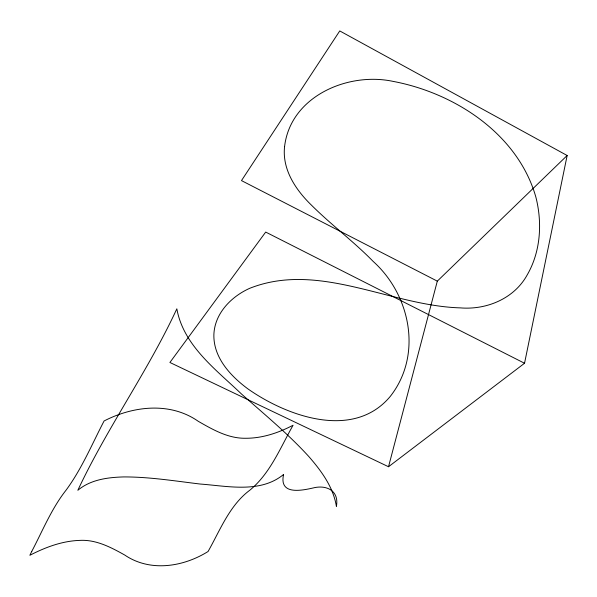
<?xml version="1.0" encoding="UTF-8"?>
<svg xmlns="http://www.w3.org/2000/svg" width="597" height="597" viewBox="0 0 597 597"><rect width="100%" height="100%" fill="white"/><g stroke="black" fill="none" stroke-linecap="round" stroke-linejoin="round"><path stroke-width="0.9" d="M524.539 363.26L265.695 232.069L169.906 362.476L388.52 466.742L524.539 363.26L567.15 155.504L339.753 30.925L241.487 180.6L437.31 281.142L567.15 155.504M388.52 466.742L437.31 281.142M284.59 146.534C281.971 169.473 295.784 189.965 311.515 205.219C331.253 224.868 353.737 241.539 373.215 261.464C410.751 295.216 422.639 355.297 390.207 396.49C353.431 440.407 286.881 416.333 247.755 388.774C230.509 375.953 213.39 357.655 213.875 334.73C214.584 313.529 231.203 296.59 249.673 288.329C318.835 260.919 390.408 305.836 460.339 307.88C486.473 310.059 514.062 298.701 527.084 275.12C540.703 251.725 542.457 222.942 535.86 197.062C517.838 133.959 454.921 93.028 393.027 81.371C347.842 71.73 290.463 96.408 284.59 146.534M283.59 474.451C278.926 494.988 300.754 490.749 312.88 488.025C326.268 484.48 339.35 490.555 336.402 506.39C333.268 487.092 321.35 470.906 308.798 456.518C288.127 433.87 264.396 414.333 241.501 394.02C216.062 369.61 183.451 345.618 176.839 308.806C147.847 371.461 107.079 427.795 77.826 490.309C90.535 479.615 107.654 477.361 123.691 476.928C149.347 476.846 174.742 480.981 200.144 484.033C227.584 486.033 260.396 493.607 283.59 474.451M31.753 551.412L29.85 555.292C45.305 547.315 62.11 540.979 79.67 540.397C96.02 539.427 110.878 547.3 124.691 555.009C150.041 572.314 183.257 566.986 208.062 551.509C220.196 530.099 229.599 505.122 250.039 490.033C270.337 473.242 280.381 447.638 293.067 425.243C278.463 432.877 262.299 438.332 245.665 438.265C228.293 438.586 212.845 429.661 198.264 421.303C170.175 401.662 133.168 405.945 104.079 420.982C91.96 444.243 81.759 468.861 66.133 490.077C51.543 508.562 42.648 530.726 31.753 551.412"/></g></svg>
